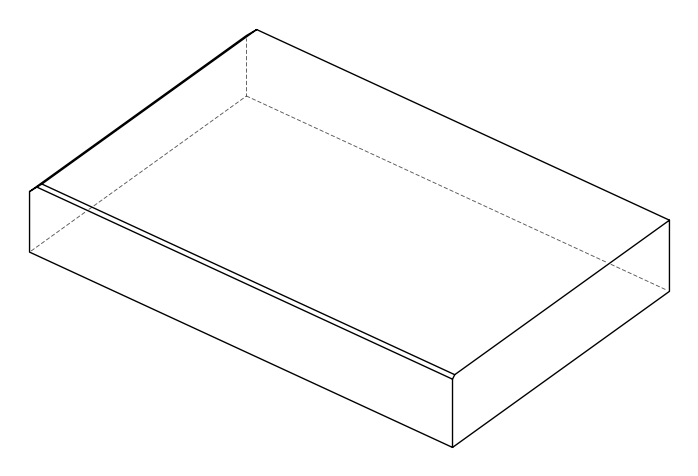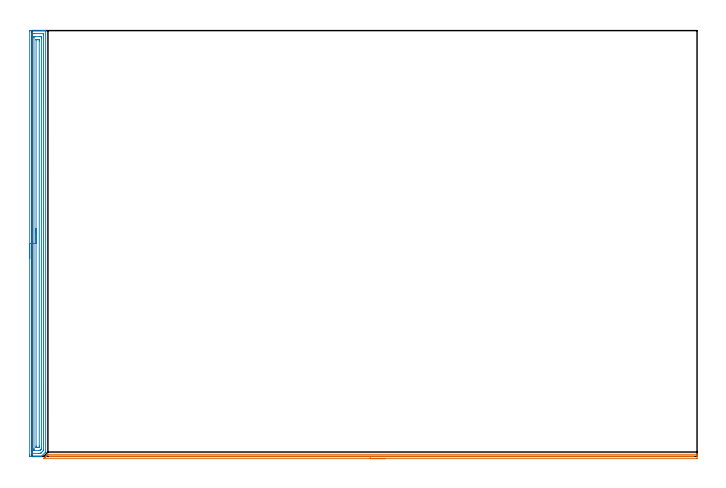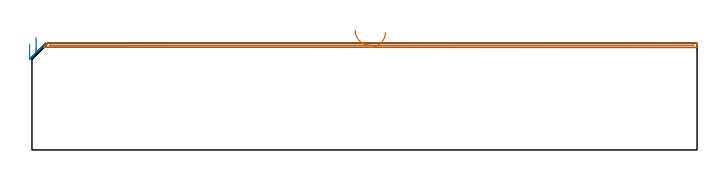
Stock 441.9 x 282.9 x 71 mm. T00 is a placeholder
(PLAN: 2 operations, 0 tool changes, 16.3 min)
(1 AREA_MILL | FG_CHAMFER_SURFACE | UGT0205_001 | 7.06 min | 1837 mm3)
(2 AREA_MILL_1 | FG_CHAMFER_SURFACE_1 | UGT0205_001 | 9.28 min | 15871 mm3)
(TOOL UGT0205_001 | Chamfer Mill 20 x 3 x 45 deg. | D20 FL50 Z2)
(OP 1 AREA_MILL)
G17 G21 G94 G90
T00 M6
G54
G17 G0 G90 X234.8 Y-1.5 S1061 M3
G43 Z81. H0
Z78.1
G94 G1 X234.762 Z77.228 F250.
X234.648 Z76.364
X234.459 Z75.512
X234.197 Z74.68
X233.863 Z73.874
X233.46 Z73.1
X232.992 Z72.364
X232.46 Z71.672
X231.871 Z71.029
X231.228 Z70.44
X230.536 Z69.908
X229.8 Z69.44
X229.026 Z69.037
X228.22 Z68.703
X227.388 Z68.441
X226.536 Z68.252
X225.672 Z68.138
X224.8 Z68.1
X7.934
X7.714 Y-1.496 Z68.101
X7.713 Y-1.495 Z68.103
X7.714 Y-1.484 Z68.113
X8.116 Y-1.084 Z68.516
X8.259 Y-0.939 Z68.658
X8.31 Y-0.89 Z68.709
X8.507 Y-0.693 Z68.906
X8.556 Y-0.643 Z68.954
X8.607 Y-0.592 Z69.007
X8.802 Y-0.398 Z69.201
X8.852 Y-0.346 Z69.25
X8.905 Y-0.295 Z69.304
X9.097 Y-0.102 Z69.497
X9.149 Y-0.05 Z69.547
X9.202 Y0.003 Z69.602
X9.392 Y0.193 Z69.792
X9.445 Y0.246 Z69.843
X9.5 Y0.3 Z69.899
X9.688 Y0.488 Z70.087
X9.741 Y0.543 Z70.14
X9.797 Y0.598 Z70.197
X9.983 Y0.783 Z70.382
X10.038 Y0.839 Z70.436
X10.095 Y0.896 Z70.494
X10.483 Y1.284 Z70.882
X10.522 Y1.322 Z70.922
X10.595 Y1.394 Z70.992
X10.988 Y1.4 Z71.
X441.737
X441.89 Y1.397 Z70.988
X441.894 Y1.359 Z70.95
X441.9 Y0.99 Z70.589
Y0.6 Z70.2
Y-0.05 Z69.545
Y-1.264 Z68.333
X441.898 Y-1.491 Z68.105
X441.455 Y-1.5 Z68.1
X224.8
Y-0.086 Z69.514
X12.809
X11.914 Y-0.083 Z69.517
X11.881 Y-0.08 Z69.52
X11.649 Y-0.05 Z69.55
X11.85 Y-0.02 Z69.58
X11.881 Y-0.018 Z69.582
X12.738 Y-0.014 Z69.586
X438.576
X439.471 Y-0.017 Z69.583
X439.505 Y-0.019 Z69.581
X439.828 Y-0.05 Z69.55
X439.537 Y-0.082 Z69.518
X439.505 Y-0.083 Z69.517
X438.648 Y-0.086 Z69.514
X224.8
X223.928 Z69.552
X223.064 Z69.666
X222.212 Z69.855
X221.38 Z70.117
X220.574 Z70.451
X219.8 Z70.854
X219.064 Z71.323
X218.372 Z71.854
X217.729 Z72.443
X217.14 Z73.086
X216.608 Z73.778
X216.14 Z74.514
X215.737 Z75.288
X215.403 Z76.094
X215.141 Z76.926
X214.952 Z77.778
X214.838 Z78.643
X214.8 Z79.514
G0 Z81.
M5
M2
(OP 2 AREA_MILL_1)
G17 G21 G94 G90
T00 M6
G54
G17 G0 G90 X-1.5 Y131.45 S1061 M3
G43 Z81. H0
Z70.4
G94 G1 Y131.488 Z69.528 F250.
Y131.602 Z68.663
Y131.791 Z67.812
Y132.053 Z66.98
Y132.387 Z66.174
Y132.79 Z65.4
Y133.258 Z64.664
Y133.79 Z63.972
Y134.379 Z63.329
Y135.022 Z62.74
Y135.714 Z62.208
Y136.45 Z61.74
Y137.224 Z61.337
Y138.03 Z61.003
Y138.862 Z60.741
Y139.713 Z60.552
Y140.578 Z60.438
Y141.45 Z60.4
Y282.271
X-1.496 Y282.712 Z60.403
X-1.492 Y282.89 Z60.406
X-1.31 Y282.9 Z60.588
X6.004 Z67.898
X7.409 Z69.305
X7.767 Z69.662
X8.483 Z70.382
X8.733 Z70.633
X9.096 Y282.894 Z70.986
X9.097 Y282.893 Z70.988
X9.1 Y282.718 Z71.
Y3.311
X9.093 Y2.903 Z70.991
X9.09 Y2.889 Z70.989
X6.298 Y0.097 Z68.196
X6.231 Y0.033 Z68.13
X6.191 Y0.002 Z68.088
X5.908 Y0. Z67.806
X5.122 Z67.017
X3.883 Z65.78
X3.359 Z65.254
X2.74 Z64.635
X-1.048 Y0.001 Z60.849
X-1.27 Y0.004 Z60.627
X-1.492 Y0.01 Z60.406
X-1.495 Y0.175 Z60.403
X-1.499 Y0.629 Z60.401
X-1.5 Y1.087 Z60.4
Y141.45
X-0.086 Z61.814
X-0.085 Y280.401 Z61.815
Y280.483
X-0.079 Y280.879 Z61.821
X0.31 Y280.894 Z62.21
X0.715 Y280.898 Z62.615
X1.186 Y280.9 Z63.086
X1.596 Z63.496
X7.585 Y280.899 Z69.485
X7.618 Y280.898 Z69.518
X7.653 Y280.894 Z69.553
X7.677 Y280.891 Z69.577
X7.679 Y280.864 Z69.579
X7.685 Y280.566 Z69.585
Y280.483
Y4.287
X7.679 Y3.955 Z69.579
X7.656 Y3.917 Z69.556
X7.593 Y3.85 Z69.493
X7.415 Y3.668 Z69.315
X7.061 Y3.311 Z68.961
X6.167 Y2.417 Z68.067
X6.085 Y2.335 Z67.985
X6.004 Y2.256 Z67.904
X5.76 Y2.022 Z67.66
X5.525 Y2.008 Z67.425
X5.122 Y2.003 Z67.022
X4.651 Y2. Z66.551
X4.241 Z66.141
X0.244 Z62.144
X0.015 Y2.001 Z61.915
X-0.018 Y2.002 Z61.882
X-0.053 Y2.006 Z61.847
X-0.077 Y2.009 Z61.823
X-0.079 Y2.036 Z61.821
X-0.085 Y2.334 Z61.815
Y2.417
X-0.086 Y141.45 Z61.814
X1.328 Z63.228
X1.329 Y278.072 Z63.229
X1.331 Y278.695 Z63.231
X1.333 Y278.83 Z63.233
X1.335 Y278.889 Z63.235
X1.399 Y278.895 Z63.299
X1.596 Y278.898 Z63.496
X2.276 Y278.9 Z64.176
X4.92 Z66.82
X5.802 Z67.702
X6.004 Y278.897 Z67.904
X6.205 Y278.892 Z68.105
X6.258 Y278.89 Z68.158
X6.265 Y278.856 Z68.165
X6.268 Y278.785 Z68.168
X6.27 Y278.695 Z68.17
X6.271 Y278.424 Z68.171
X6.272 Y277.801 Z68.172
X6.271 Y5.993 Z68.171
X6.27 Y5.723 Z68.17
X6.264 Y5.099 Z68.164
X6.26 Y4.971 Z68.16
X6.196 Y4.904 Z68.096
X6.004 Y4.705 Z67.904
X5.756 Y4.456 Z67.656
X5.502 Y4.205 Z67.402
X5.307 Y4.018 Z67.207
X5.122 Y4.01 Z67.022
X4.442 Y4.001 Z66.342
X1.798 Y4. Z63.698
X1.596 Y4.003 Z63.496
X1.394 Y4.007 Z63.294
X1.342 Y4.01 Z63.242
X1.335 Y4.044 Z63.235
X1.332 Y4.115 Z63.232
X1.33 Y4.205 Z63.23
X1.329 Y4.476 Z63.229
X1.328 Y5.099 Z63.228
Y141.45
X2.743 Z64.643
Y276.638
X2.745 Y276.847 Z64.645
X2.748 Y276.881 Z64.648
X2.75 Y276.89 Z64.65
X2.759 Y276.893 Z64.659
X2.813 Y276.897 Z64.713
X2.922 Y276.899 Z64.822
X3.359 Y276.9 Z65.259
X4.241 Z66.141
X4.679 Y276.897 Z66.579
X4.786 Y276.894 Z66.686
X4.839 Y276.89 Z66.739
X4.851 Y276.883 Z66.751
X4.852 Y276.865 Z66.752
X4.855 Y276.76 Z66.755
X4.857 Y276.282 Z66.757
Y276.013
Y6.887
X4.855 Y6.264 Z66.755
X4.852 Y6.054 Z66.752
X4.851 Y6.022 Z66.751
X4.839 Y6.01 Z66.739
X4.787 Y6.006 Z66.687
X4.678 Y6.003 Z66.578
X4.241 Y6. Z66.141
X3.359 Z65.259
X2.921 Y6.003 Z64.821
X2.814 Y6.006 Z64.714
X2.761 Y6.01 Z64.661
X2.749 Y6.017 Z64.649
X2.748 Y6.034 Z64.648
X2.745 Y6.14 Z64.645
X2.743 Y6.618 Z64.643
Y6.887
Y141.45
Y142.322 Z64.681
Y143.186 Z64.795
Y144.038 Z64.983
Y144.87 Z65.246
Y145.676 Z65.58
Y146.45 Z65.982
Y147.186 Z66.451
Y147.878 Z66.982
Y148.521 Z67.572
Y149.11 Z68.215
Y149.641 Z68.907
Y150.11 Z69.643
Y150.513 Z70.416
Y150.847 Z71.222
Y151.109 Z72.054
Y151.298 Z72.906
Y151.412 Z73.771
Y151.45 Z74.643
G0 Z81.
M5
M2
